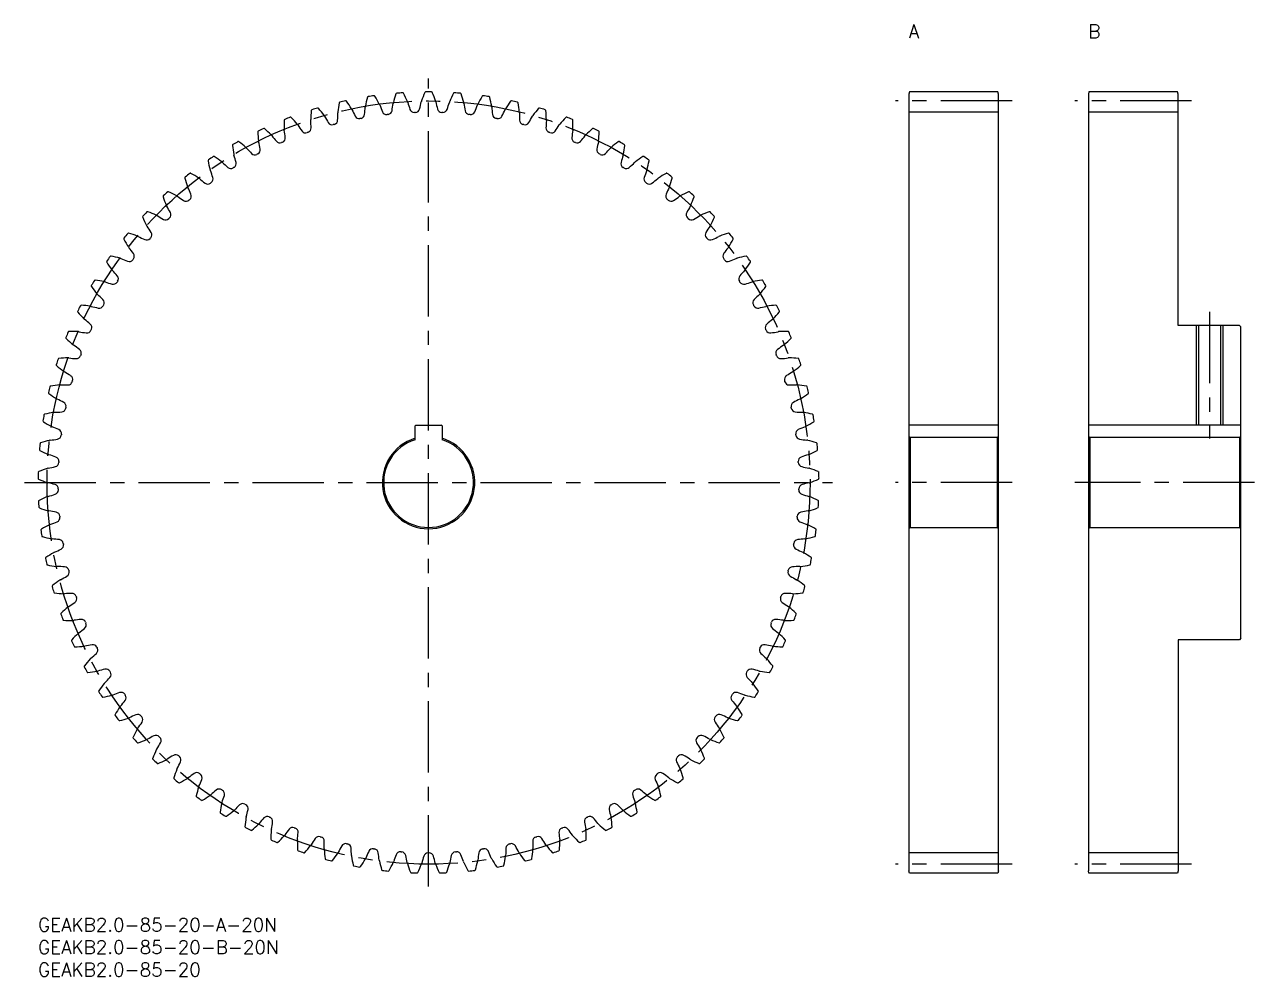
# Model space of a CAD drawing. Extents: x -3 to 271, y -13 to 199.
import ezdxf

# ---------------------------------------------------------------- set-up
doc = ezdxf.new("R2010")
doc.units = 0
doc.header["$LTSCALE"] = 0.5
doc.linetypes.add('CENTER', pattern=[50.8, 31.75, -6.35, 6.35, -6.35])
for name, color, linetype in [('MSM_CENTER', 1, 'CENTER'), ('MSM_CONTINUOUS', 7, 'CONTINUOUS'), ('MSM_NARROW', 5, 'CONTINUOUS'), ('MSM_PART_NUMBER', 7, 'CONTINUOUS')]:
    doc.layers.add(name, color=color, linetype=linetype)
doc.styles.get("Standard").update_dxf_attribs({"font": 'txt.shx', "height": 1, "bigfont": 'bigfont.shx'})

# ---------------------------------------------------------------- blocks, each defined once
blk = doc.blocks.new('*U3')
at = {"layer": 'MSM_PART_NUMBER'}
blk.add_text('GEAKB2.0-85-20-B-20N', height=3, dxfattribs=at).set_placement((0, -8))
blk = doc.blocks.new('*U4')
at = {"layer": 'MSM_PART_NUMBER'}
blk.add_text('GEAKB2.0-85-20-A-20N', height=3, dxfattribs=at).set_placement((0, -3))
blk = doc.blocks.new('*U5')
at = {"layer": 'MSM_PART_NUMBER'}
blk.add_text('GEAKB2.0-85-20', height=3, dxfattribs=at).set_placement((0, -13))
blk = doc.blocks.new('*U6')
at = {"layer": 'MSM_PART_NUMBER'}
blk.add_text('A', height=3, dxfattribs=at).set_placement((194, 196))
blk = doc.blocks.new('*U7')
at = {"layer": 'MSM_PART_NUMBER'}
blk.add_text('B', height=3, dxfattribs=at).set_placement((234, 196))

msp = doc.modelspace()

# ---------------------------------------------------------------- linework, layer by layer
at = {"layer": 'MSM_CENTER'}
for p, q in [((87, 7), (87, 187)), ((217, 182), (191, 182)), ((257, 182), (231, 182)), ((261, 135), (261, 106.8)), ((-3, 97), (177, 97)), ((217, 97), (191, 97)), ((271, 97), (231, 97)), ((217, 12), (191, 12)), ((257, 12), (231, 12))]:
    msp.add_line(p, q, dxfattribs=at)
msp.add_circle((87, 97), 85, dxfattribs=at)
at = {"layer": 'MSM_CONTINUOUS'}
for p, q in [((194.13, 184), (194, 183.5)), ((213.87, 184), (194.13, 184)), ((214, 183.5), (213.87, 184)), ((234.13, 184), (234, 183.5)), ((253.87, 184), (234.13, 184)), ((254, 183.5), (253.87, 184)), ((194, 183.5), (194, 10.5)), ((214, 10.5), (214, 183.5)), ((234, 183.5), (234, 10.5)), ((254, 132), (254, 183.5)), ((214, 179.5), (194, 179.5)), ((254, 179.5), (234, 179.5)), ((267.7, 132), (254, 132)), ((258.54, 132), (258.54, 109.8)), ((263.46, 132), (263.46, 109.8)), ((268, 131.7), (267.7, 132)), ((268, 62.3), (268, 131.7)), ((84.2, 109.8), (89.8, 109.8)), ((214, 109.8), (194, 109.8)), ((268, 109.8), (234, 109.8)), ((84, 106.54), (84, 109.6)), ((90, 109.6), (90, 106.54)), ((194, 107.3), (194.3, 107)), ((194.3, 107), (194.3, 87)), ((213.7, 107), (194.3, 107)), ((213.7, 107), (214, 107.3)), ((213.7, 107), (213.7, 87)), ((234, 107.3), (234.3, 107)), ((234.3, 107), (234.3, 87)), ((267.7, 107), (234.3, 107)), ((267.7, 107), (268, 107.3)), ((267.7, 107), (267.7, 87)), ((194.3, 87), (194, 86.7)), ((194.3, 87), (213.7, 87)), ((214, 86.7), (213.7, 87)), ((234.3, 87), (234, 86.7)), ((234.3, 87), (267.7, 87)), ((268, 86.7), (267.7, 87)), ((267.7, 62), (254, 62)), ((254, 62), (254, 10.5)), ((268, 62.3), (267.7, 62)), ((214, 14.5), (194, 14.5)), ((254, 14.5), (234, 14.5)), ((194.13, 10), (194, 10.5)), ((213.87, 10), (194.13, 10)), ((214, 10.5), (213.87, 10)), ((234.13, 10), (234, 10.5)), ((253.87, 10), (234.13, 10)), ((254, 10.5), (253.87, 10))]:
    msp.add_line(p, q, dxfattribs=at)
for centre, radius, start, end in [((79.93, 183.51), 0.2, 94.6719, 161.1991), ((87, 97), 87, 93.7987, 94.6719), ((81.25, 183.61), 0.2, 27.2715, 93.7987), ((56.24, 170.72), 28.33, 23.1765, 27.2715), ((112.23, 172.79), 28.33, 156.9638, 161.0588), ((86.34, 183.8), 0.2, 90.4366, 156.9638), ((87, 97), 87, 89.5634, 90.4366), ((87.66, 183.8), 0.2, 23.0362, 89.5634), ((61.77, 172.79), 28.33, 18.9412, 23.0362), ((117.76, 170.72), 28.33, 152.7285, 156.8235), ((92.75, 183.61), 0.2, 86.2013, 152.7285), ((87, 97), 87, 85.3281, 86.2013), ((94.07, 183.51), 0.2, 18.8009, 85.3281), ((94.94, 176.48), 28.33, 169.6697, 173.7647), ((67.26, 181.53), 0.2, 103.1425, 169.6697), ((87, 97), 87, 102.2692, 103.1425), ((68.55, 181.82), 0.2, 35.7421, 102.2692), ((45.72, 165.38), 28.33, 31.6471, 35.7421), ((100.79, 175.68), 28.33, 165.4344, 169.5294), ((73.56, 182.75), 0.2, 98.9072, 165.4344), ((87, 97), 87, 98.0339, 98.9072), ((74.87, 182.95), 0.2, 31.5068, 98.0339), ((50.88, 168.25), 28.33, 27.4118, 31.5068), ((74.56, 180.53), 1.66, 20.314, 27.4118), ((107.99, 192.94), 34, 200.3673, 203.1259), ((45.42, 185.97), 34, 349.58, 352.3385), ((80.76, 181.22), 1.66, 165.2941, 172.3919), ((106.56, 174.44), 28.33, 161.1991, 165.2941), ((80.76, 181.22), 1.66, 16.0787, 23.1765), ((115.02, 191.12), 34, 196.1321, 198.8906), ((52.11, 188.8), 34, 345.3447, 348.1032), ((87, 181.45), 1.66, 161.0588, 168.1566), ((87, 181.45), 1.66, 11.8434, 18.9412), ((121.89, 188.8), 34, 191.8968, 194.6553), ((58.98, 191.12), 34, 341.1094, 343.8679), ((93.24, 181.22), 1.66, 156.8235, 163.9213), ((67.44, 174.44), 28.33, 14.7059, 18.8009), ((93.24, 181.22), 1.66, 7.6081, 14.7059), ((128.58, 185.97), 34, 187.6615, 190.42), ((66.01, 192.94), 34, 336.8741, 339.6327), ((99.44, 180.53), 1.66, 152.5882, 159.686), ((123.12, 168.25), 28.33, 148.4932, 152.5882), ((99.13, 182.95), 0.2, 81.9656, 148.4932), ((87, 97), 87, 81.0928, 81.9661), ((100.44, 182.75), 0.2, 14.5656, 81.0928), ((73.21, 175.68), 28.33, 10.4706, 14.5656), ((128.28, 165.38), 28.33, 144.2579, 148.3529), ((105.45, 181.82), 0.2, 77.7303, 144.2579), ((87, 97), 87, 76.8575, 77.7308), ((106.74, 181.53), 0.2, 10.3303, 76.8575), ((79.06, 176.48), 28.33, 6.2353, 10.3303), ((87, 97), 87, 110.7398, 111.6131), ((56.26, 178.18), 0.2, 44.2126, 110.7398), ((36.1, 158.56), 28.33, 40.1176, 44.2126), ((89.05, 176.85), 28.33, 173.905, 178), ((61.08, 179.84), 0.2, 107.3778, 173.905), ((87, 97), 87, 106.5045, 107.3778), ((62.34, 180.22), 0.2, 39.9773, 106.5045), ((40.78, 162.15), 28.33, 35.8824, 39.9773), ((62.39, 177.78), 1.66, 28.7846, 35.8824), ((93.63, 194.98), 34, 208.8379, 211.5965), ((32.77, 178.87), 34, 358.0506, 0.8091), ((68.43, 179.38), 1.66, 173.7647, 180.8625), ((68.43, 179.38), 1.66, 24.5493, 31.6471), ((100.85, 194.22), 34, 204.6026, 207.3612), ((71.54, 179.06), 1, 207.3612, 280.6685), ((87, 97), 82.5, 100.508, 100.6685), ((71.77, 179.1), 1, 280.508, 353.8153), ((38.96, 182.65), 34, 353.8153, 356.5738), ((74.56, 180.53), 1.66, 169.5294, 176.6272), ((77.64, 179.97), 1, 203.1259, 276.4332), ((87, 97), 82.5, 96.2727, 96.4332), ((77.88, 180), 1, 276.2727, 349.58), ((83.8, 180.44), 1, 198.8906, 272.1979), ((87, 97), 82.5, 92.0374, 92.1979), ((84.03, 180.45), 1, 272.0374, 345.3447), ((89.97, 180.45), 1, 194.6553, 267.9626), ((87, 97), 82.5, 87.8021, 87.9626), ((90.2, 180.44), 1, 267.8022, 341.1094), ((96.12, 180), 1, 190.42, 263.7272), ((87, 97), 82.5, 83.5668, 83.7273), ((96.36, 179.97), 1, 263.5669, 336.8741), ((99.44, 180.53), 1.66, 3.3728, 10.4706), ((135.04, 182.65), 34, 183.4262, 186.1847), ((102.23, 179.1), 1, 186.1847, 259.4919), ((87, 97), 82.5, 79.3315, 79.492), ((102.46, 179.06), 1, 259.3316, 332.6388), ((73.15, 194.22), 34, 332.6388, 335.3974), ((105.57, 179.38), 1.66, 148.3529, 155.4507), ((105.57, 179.38), 1.66, 359.1375, 6.2353), ((141.23, 178.87), 34, 179.1909, 181.9494), ((80.37, 194.98), 34, 328.4035, 331.1621), ((111.61, 177.78), 1.66, 144.1176, 151.2154), ((133.22, 162.15), 28.33, 140.0227, 144.1176), ((111.66, 180.22), 0.2, 73.495, 140.0227), ((87, 97), 87, 72.6222, 73.4955), ((112.92, 179.84), 0.2, 6.095, 72.6222), ((84.95, 176.85), 28.33, 2, 6.095), ((137.9, 158.56), 28.33, 135.7874, 139.8824), ((117.74, 178.18), 0.2, 69.2597, 135.7874), ((87, 97), 87, 68.3869, 69.2602), ((87, 97), 87, 114.9751, 115.8484), ((50.35, 175.68), 0.2, 48.4479, 114.9751), ((31.69, 154.63), 28.33, 44.3529, 48.4479), ((83.15, 176.78), 28.33, 178.1403, 182.2353), ((55.03, 177.7), 0.2, 111.6131, 178.1403), ((56.49, 175.74), 1.66, 182.2353, 189.3331), ((21.3, 169.99), 34, 6.5211, 9.2797), ((56.49, 175.74), 1.66, 33.0199, 40.1176), ((86.38, 195.2), 34, 213.0732, 215.8318), ((59.84, 175.96), 1, 288.9786, 2.2859), ((62.39, 177.78), 1.66, 178, 185.0978), ((26.87, 174.64), 34, 2.2859, 5.0444), ((65.52, 177.69), 1, 211.5965, 284.9037), ((87, 97), 82.5, 104.7433, 104.9037), ((65.75, 177.75), 1, 284.7433, 358.0506), ((108.25, 177.75), 1, 181.9494, 255.2567), ((87, 97), 82.5, 75.0963, 75.2567), ((108.48, 177.69), 1, 255.0963, 328.4035), ((147.13, 174.64), 34, 174.9556, 177.7141), ((114.16, 175.96), 1, 177.7141, 251.0214), ((111.61, 177.78), 1.66, 354.9022, 2), ((87.62, 195.2), 34, 324.1682, 326.9268), ((117.51, 175.74), 1.66, 139.8824, 146.9801), ((152.7, 169.99), 34, 170.7203, 173.4789), ((118.97, 177.7), 0.2, 1.8597, 68.3869), ((117.51, 175.74), 1.66, 350.6669, 357.7647), ((90.85, 176.78), 28.33, 357.7647, 1.8597), ((142.31, 154.63), 28.33, 131.5521, 135.6471), ((123.65, 175.68), 0.2, 65.0249, 131.5521), ((87, 97), 87, 64.1516, 65.0249), ((87, 97), 87, 119.2104, 120.0837), ((44.64, 172.76), 0.2, 52.6832, 119.2104), ((27.58, 150.39), 28.33, 48.5882, 52.6832), ((49.16, 175.12), 0.2, 115.8484, 182.3756), ((77.27, 176.28), 28.33, 182.3756, 186.4706), ((50.76, 173.28), 1.66, 186.4706, 193.5684), ((16.09, 164.94), 34, 10.7564, 13.515), ((50.76, 173.28), 1.66, 37.2552, 44.3529), ((79.13, 194.89), 34, 217.3085, 220.0671), ((53.87, 173.65), 1, 220.0671, 293.3744), ((87, 97), 82.5, 113.2139, 113.3743), ((54.09, 173.74), 1, 293.2139, 6.5211), ((59.62, 175.88), 1, 215.8318, 289.1389), ((87, 97), 82.5, 108.9786, 109.139), ((87, 97), 82.5, 70.861, 71.0214), ((114.38, 175.88), 1, 250.861, 324.1682), ((119.91, 173.74), 1, 173.4789, 246.7861), ((87, 97), 82.5, 66.6257, 66.7861), ((120.13, 173.65), 1, 246.6257, 319.9329), ((94.87, 194.89), 34, 319.9329, 322.6915), ((123.24, 173.28), 1.66, 135.6471, 142.7448), ((157.91, 164.94), 34, 166.485, 169.2436), ((123.24, 173.28), 1.66, 346.4316, 353.5294), ((96.73, 176.28), 28.33, 353.5294, 357.6244), ((124.84, 175.12), 0.2, 357.6244, 64.1516), ((146.42, 150.39), 28.33, 127.3168, 131.4118), ((129.36, 172.76), 0.2, 60.7896, 127.3168), ((87, 97), 87, 59.9163, 60.7896), ((43.49, 172.11), 0.2, 120.0837, 186.6109), ((71.44, 175.35), 28.33, 186.6109, 190.7059), ((45.23, 170.39), 1.66, 190.7059, 197.8037), ((11.27, 159.52), 34, 14.9917, 17.7503), ((45.23, 170.39), 1.66, 41.4904, 48.5882), ((71.92, 194.04), 34, 221.5438, 224.3024), ((48.3, 170.99), 1, 224.3024, 297.6097), ((87, 97), 82.5, 117.4492, 117.6096), ((48.51, 171.1), 1, 297.4492, 10.7564), ((125.49, 171.1), 1, 169.2436, 242.5508), ((87, 97), 82.5, 62.3904, 62.5508), ((125.7, 170.99), 1, 242.3904, 315.6976), ((102.08, 194.04), 34, 315.6976, 318.4562), ((128.77, 170.39), 1.66, 131.4118, 138.5096), ((162.73, 159.52), 34, 162.2497, 165.0083), ((128.77, 170.39), 1.66, 342.1963, 349.2941), ((102.56, 175.35), 28.33, 349.2941, 353.3891), ((130.51, 172.11), 0.2, 353.3891, 59.9163), ((38.06, 168.69), 0.2, 124.319, 190.8462), ((65.69, 173.98), 28.33, 190.8462, 194.9412), ((87, 97), 87, 123.4457, 124.319), ((39.16, 169.43), 0.2, 56.9185, 123.4457), ((23.8, 145.85), 28.33, 52.8235, 56.9185), ((39.92, 167.11), 1.66, 45.7257, 52.8235), ((64.79, 192.66), 34, 225.7791, 228.5377), ((42.94, 167.93), 1, 228.5377, 301.8449), ((87, 97), 82.5, 121.6845, 121.8449), ((43.14, 168.05), 1, 301.6845, 14.9917), ((130.86, 168.05), 1, 165.0083, 238.3155), ((87, 97), 82.5, 58.1551, 58.3155), ((131.06, 167.93), 1, 238.1551, 311.4623), ((109.21, 192.66), 34, 311.4623, 314.2209), ((134.08, 167.11), 1.66, 127.1765, 134.2743), ((150.2, 145.85), 28.33, 123.0815, 127.1765), ((134.84, 169.43), 0.2, 56.5538, 123.0815), ((87, 97), 87, 55.681, 56.5543), ((108.31, 173.98), 28.33, 345.0588, 349.1538), ((135.94, 168.69), 0.2, 349.1538, 55.681), ((32.9, 164.88), 0.2, 128.5543, 195.0815), ((60.07, 172.2), 28.33, 195.0815, 199.1765), ((87, 97), 87, 127.681, 128.5543), ((33.94, 165.7), 0.2, 61.1538, 127.681), ((20.37, 141.05), 28.33, 57.0588, 61.1538), ((34.87, 163.44), 1.66, 49.961, 57.0588), ((57.79, 190.76), 34, 230.0144, 232.773), ((39.92, 167.11), 1.66, 194.9412, 202.039), ((6.86, 153.75), 34, 19.227, 21.9856), ((38.01, 164.62), 1, 305.9198, 19.227), ((135.99, 164.62), 1, 160.773, 234.0802), ((167.14, 153.75), 34, 158.0144, 160.773), ((134.08, 167.11), 1.66, 337.961, 345.0588), ((116.21, 190.76), 34, 307.227, 309.9856), ((139.13, 163.44), 1.66, 122.9412, 130.039), ((153.63, 141.05), 28.33, 118.8462, 122.9412), ((140.06, 165.7), 0.2, 52.3185, 118.8462), ((87, 97), 87, 51.4457, 52.319), ((113.93, 172.2), 28.33, 340.8235, 344.9185), ((141.1, 164.88), 0.2, 344.9185, 51.4457), ((87, 97), 87, 131.9163, 132.7896), ((29.01, 161.59), 0.2, 65.3891, 131.9163), ((17.3, 136.01), 28.33, 61.2941, 65.3891), ((34.87, 163.44), 1.66, 199.1765, 206.2743), ((2.88, 147.68), 34, 23.4623, 26.2209), ((37.83, 164.48), 1, 232.773, 306.0802), ((87, 97), 82.5, 125.9198, 126.0802), ((87, 97), 82.5, 53.9198, 54.0802), ((136.17, 164.48), 1, 233.9198, 307.227), ((171.12, 147.68), 34, 153.7791, 156.5377), ((139.13, 163.44), 1.66, 333.7257, 340.8235), ((156.7, 136.01), 28.33, 114.6109, 118.7059), ((144.99, 161.59), 0.2, 48.0837, 114.6109), ((87, 97), 87, 47.2104, 48.0837), ((28.04, 160.7), 0.2, 132.7896, 199.3168), ((54.59, 170), 28.33, 199.3168, 203.4118), ((30.11, 159.41), 1.66, 54.1963, 61.2941), ((50.94, 188.35), 34, 234.2497, 237.0083), ((32.98, 160.67), 1, 237.0083, 310.3155), ((87, 97), 82.5, 130.1551, 130.3155), ((33.15, 160.82), 1, 310.1551, 23.4623), ((140.85, 160.82), 1, 156.5377, 229.8449), ((87, 97), 82.5, 49.6845, 49.8449), ((141.02, 160.67), 1, 229.6845, 302.9917), ((123.06, 188.35), 34, 302.9917, 305.7503), ((143.89, 159.41), 1.66, 118.7059, 125.8037), ((119.41, 170), 28.33, 336.5882, 340.6832), ((145.96, 160.7), 0.2, 340.6832, 47.2104), ((23.49, 156.17), 0.2, 137.0249, 203.5521), ((87, 97), 87, 136.1516, 137.0249), ((24.4, 157.13), 0.2, 69.6244, 136.1516), ((14.61, 130.76), 28.33, 65.5294, 69.6244), ((25.66, 155.03), 1.66, 58.4316, 65.5294), ((44.3, 185.43), 34, 238.485, 241.2436), ((30.11, 159.41), 1.66, 203.4118, 210.5096), ((-0.63, 141.33), 34, 27.6976, 30.4562), ((28.59, 156.67), 1, 314.3904, 27.6976), ((145.41, 156.67), 1, 152.3024, 225.6096), ((174.63, 141.33), 34, 149.5438, 152.3024), ((143.89, 159.41), 1.66, 329.4904, 336.5882), ((129.7, 185.43), 34, 298.7564, 301.515), ((148.34, 155.03), 1.66, 114.4706, 121.5684), ((159.39, 130.76), 28.33, 110.3756, 114.4706), ((149.6, 157.13), 0.2, 43.8484, 110.3756), ((87, 97), 87, 42.9751, 43.8484), ((150.51, 156.17), 0.2, 336.4479, 42.9751), ((49.28, 167.41), 28.33, 203.5521, 207.6471), ((25.66, 155.03), 1.66, 207.6471, 214.7448), ((-3.67, 134.74), 34, 31.9329, 34.6915), ((28.42, 156.5), 1, 241.2436, 314.5508), ((87, 97), 82.5, 134.3904, 134.5508), ((87, 97), 82.5, 45.4492, 45.6096), ((145.58, 156.5), 1, 225.4492, 298.7564), ((177.67, 134.74), 34, 145.3085, 148.0671), ((148.34, 155.03), 1.66, 325.2552, 332.3529), ((124.72, 167.41), 28.33, 332.3529, 336.4479), ((19.3, 151.32), 0.2, 141.2602, 207.7874), ((44.19, 164.43), 28.33, 207.7874, 211.8824), ((87, 97), 87, 140.3869, 141.2602), ((20.13, 152.34), 0.2, 73.8597, 140.3869), ((12.31, 125.32), 28.33, 69.7647, 73.8597), ((21.54, 150.35), 1.66, 62.6669, 69.7647), ((37.88, 182.04), 34, 242.7203, 245.4789), ((24.19, 152.02), 1, 245.4789, 318.7861), ((87, 97), 82.5, 138.6257, 138.7861), ((24.34, 152.19), 1, 318.6257, 31.9329), ((149.66, 152.19), 1, 148.0671, 221.3743), ((87, 97), 82.5, 41.2139, 41.3743), ((149.81, 152.02), 1, 221.2139, 294.5211), ((136.12, 182.04), 34, 294.5211, 297.2797), ((152.46, 150.35), 1.66, 110.2353, 117.3331), ((161.69, 125.32), 28.33, 106.1403, 110.2353), ((153.87, 152.34), 0.2, 39.6131, 106.1403), ((129.81, 164.43), 28.33, 328.1176, 332.2126), ((87, 97), 87, 38.7398, 39.6131), ((154.7, 151.32), 0.2, 332.2126, 38.7398), ((21.54, 150.35), 1.66, 211.8824, 218.9801), ((-6.2, 127.94), 34, 36.1682, 38.9268), ((20.44, 147.41), 1, 322.861, 36.1682), ((153.56, 147.41), 1, 143.8318, 217.139), ((180.2, 127.94), 34, 141.0732, 143.8318), ((152.46, 150.35), 1.66, 321.0199, 328.1176), ((15.47, 146.17), 0.2, 145.4955, 212.0227), ((87, 97), 87, 144.6222, 145.4955), ((39.32, 161.09), 28.33, 212.0227, 216.1176), ((16.23, 147.25), 0.2, 78.095, 144.6222), ((10.42, 119.73), 28.33, 74, 78.095), ((17.78, 145.37), 1.66, 66.9022, 74), ((31.74, 178.18), 34, 246.9556, 249.7141), ((20.3, 147.23), 1, 249.7141, 323.0214), ((87, 97), 82.5, 142.861, 143.0214), ((87, 97), 82.5, 36.9786, 37.139), ((153.7, 147.23), 1, 216.9786, 290.2859), ((142.26, 178.18), 34, 290.2859, 293.0444), ((156.22, 145.37), 1.66, 106, 113.0978), ((163.58, 119.73), 28.33, 101.905, 106), ((134.68, 161.09), 28.33, 323.8824, 327.9773), ((157.77, 147.25), 0.2, 35.3778, 101.905), ((87, 97), 87, 34.5045, 35.3778), ((158.53, 146.17), 0.2, 327.9773, 34.5045), ((17.78, 145.37), 1.66, 216.1176, 223.2154), ((-8.23, 120.97), 34, 40.4035, 43.1621), ((16.89, 142.36), 1, 327.0963, 40.4035), ((157.11, 142.36), 1, 139.5965, 212.9037), ((182.23, 120.97), 34, 136.8379, 139.5965), ((156.22, 145.37), 1.66, 316.7846, 323.8824), ((12.03, 140.75), 0.2, 149.7308, 216.2579), ((87, 97), 87, 148.8575, 149.7308), ((34.72, 157.39), 28.33, 216.2579, 220.3529), ((12.71, 141.89), 0.2, 82.3303, 148.8575), ((8.95, 114.01), 28.33, 78.2353, 82.3303), ((14.39, 140.12), 1.66, 71.1375, 78.2353), ((25.89, 173.88), 34, 251.1909, 253.9494), ((16.77, 142.16), 1, 253.9494, 327.2567), ((87, 97), 82.5, 147.0963, 147.2567), ((87, 97), 82.5, 32.7433, 32.9037), ((157.23, 142.16), 1, 212.7433, 286.0506), ((148.11, 173.88), 34, 286.0506, 288.8091), ((159.61, 140.12), 1.66, 101.7647, 108.8625), ((165.05, 114.01), 28.33, 97.6697, 101.7647), ((139.28, 157.39), 28.33, 319.6471, 323.7421), ((161.29, 141.89), 0.2, 31.1425, 97.6697), ((87, 97), 87, 30.2692, 31.1425), ((161.97, 140.75), 0.2, 323.7421, 30.2692), ((14.39, 140.12), 1.66, 220.3529, 227.4507), ((-9.74, 113.87), 34, 44.6388, 47.3974), ((13.74, 137.06), 1, 331.3315, 44.6388), ((160.26, 137.06), 1, 135.3612, 208.6685), ((183.74, 113.87), 34, 132.6026, 135.3612), ((159.61, 140.12), 1.66, 312.5493, 319.6471), ((9.01, 135.1), 0.2, 153.9661, 220.4932), ((87, 97), 87, 153.0928, 153.9661), ((30.4, 153.37), 28.33, 220.4932, 224.5882), ((9.6, 136.28), 0.2, 86.5656, 153.0928), ((7.91, 108.2), 28.33, 82.4706, 86.5656), ((11.41, 134.64), 1.66, 75.3728, 82.4706), ((20.38, 169.15), 34, 255.4262, 258.1847), ((13.62, 136.85), 1, 258.1847, 331.492), ((87, 97), 82.5, 151.3315, 151.492), ((87, 97), 82.5, 28.508, 28.6685), ((160.38, 136.85), 1, 208.508, 281.8153), ((153.62, 169.15), 34, 281.8153, 284.5738), ((162.59, 134.64), 1.66, 97.5294, 104.6272), ((166.09, 108.2), 28.33, 93.4344, 97.5294), ((143.6, 153.37), 28.33, 315.4118, 319.5068), ((164.4, 136.28), 0.2, 26.9072, 93.4344), ((87, 97), 87, 26.0339, 26.9072), ((164.99, 135.1), 0.2, 319.5068, 26.0339), ((11.41, 134.64), 1.66, 224.5882, 231.686), ((-10.73, 106.68), 34, 48.8741, 51.6327), ((10.98, 131.54), 1, 335.5668, 48.8741), ((163.02, 131.54), 1, 131.1259, 204.4332), ((184.73, 106.68), 34, 128.3673, 131.1259), ((162.59, 134.64), 1.66, 308.314, 315.4118), ((6.41, 129.23), 0.2, 158.2013, 224.7285), ((87, 97), 87, 157.3281, 158.2013), ((26.39, 149.03), 28.33, 224.7285, 228.8235), ((6.91, 130.46), 0.2, 90.8009, 157.3281), ((7.3, 102.33), 28.33, 86.7059, 90.8009), ((8.83, 128.96), 1.66, 79.6081, 86.7059), ((15.23, 164.04), 34, 259.6615, 262.42), ((10.88, 131.33), 1, 262.42, 335.7273), ((87, 97), 82.5, 155.5668, 155.7273), ((87, 97), 82.5, 24.2727, 24.4332), ((163.12, 131.33), 1, 204.2728, 277.58), ((158.77, 164.04), 34, 277.58, 280.3385), ((165.17, 128.96), 1.66, 93.2941, 100.3919), ((166.7, 102.33), 28.33, 89.1991, 93.2941), ((147.61, 149.03), 28.33, 311.1765, 315.2715), ((167.09, 130.46), 0.2, 22.6719, 89.1991), ((87, 97), 87, 21.7987, 22.6719), ((167.59, 129.23), 0.2, 315.2715, 21.7987), ((8.83, 128.96), 1.66, 228.8235, 235.9213), ((-11.17, 99.44), 34, 53.1094, 55.8679), ((8.63, 125.83), 1, 339.8021, 53.1094), ((165.37, 125.83), 1, 126.8906, 200.1979), ((185.17, 99.44), 34, 124.1321, 126.8906), ((165.17, 128.96), 1.66, 304.0787, 311.1765), ((87, 97), 87, 161.5634, 162.4366), ((4.66, 124.45), 0.2, 95.0362, 161.5634), ((7.12, 96.43), 28.33, 90.9412, 95.0362), ((6.69, 123.1), 1.66, 83.8434, 90.9412), ((10.48, 158.55), 34, 263.8968, 266.6553), ((8.55, 125.61), 1, 266.6553, 339.9626), ((87, 97), 82.5, 159.8021, 159.9626), ((87, 97), 82.5, 20.0374, 20.1979), ((165.45, 125.61), 1, 200.0375, 273.3447), ((163.52, 158.55), 34, 273.3447, 276.1032), ((167.31, 123.1), 1.66, 89.0588, 96.1566), ((166.88, 96.43), 28.33, 84.9638, 89.0588), ((169.34, 124.45), 0.2, 18.4366, 84.9638), ((87, 97), 87, 17.5634, 18.4366), ((4.25, 123.19), 0.2, 162.4366, 228.9638), ((22.72, 144.41), 28.33, 228.9638, 233.0588), ((6.69, 123.1), 1.66, 233.0588, 240.1566), ((-11.09, 92.18), 34, 57.3447, 60.1032), ((6.72, 119.96), 1, 344.0374, 57.3447), ((167.28, 119.96), 1, 122.6553, 195.9626), ((185.09, 92.18), 34, 119.8968, 122.6553), ((167.31, 123.1), 1.66, 299.8434, 306.9412), ((151.28, 144.41), 28.33, 306.9412, 311.0362), ((169.75, 123.19), 0.2, 311.0362, 17.5634), ((87, 97), 87, 165.7987, 166.6719), ((2.85, 118.29), 0.2, 99.2715, 165.7987), ((7.39, 90.53), 28.33, 95.1765, 99.2715), ((4.98, 117.09), 1.66, 88.0787, 95.1765), ((6.14, 152.73), 34, 268.1321, 270.8906), ((6.66, 119.74), 1, 270.8906, 344.1979), ((87, 97), 82.5, 164.0374, 164.1979), ((87, 97), 82.5, 15.8021, 15.9626), ((167.34, 119.74), 1, 195.8022, 269.1094), ((167.86, 152.73), 34, 269.1094, 271.8679), ((169.02, 117.09), 1.66, 84.8235, 91.9213), ((166.61, 90.53), 28.33, 80.7285, 84.8235), ((171.15, 118.29), 0.2, 14.2013, 80.7285), ((87, 97), 87, 13.3281, 14.2013), ((2.54, 117.01), 0.2, 166.6719, 233.1991), ((19.39, 139.54), 28.33, 233.1991, 237.2941), ((4.98, 117.09), 1.66, 237.2941, 244.3919), ((-10.46, 84.95), 34, 61.58, 64.3385), ((184.46, 84.95), 34, 115.6615, 118.42), ((169.02, 117.09), 1.66, 295.6081, 302.7059), ((154.61, 139.54), 28.33, 302.7059, 306.8009), ((171.46, 117.01), 0.2, 306.8009, 13.3281), ((8.08, 84.67), 28.33, 99.4118, 103.5068), ((3.72, 110.98), 1.66, 92.314, 99.4118), ((2.25, 146.61), 34, 272.3673, 275.1259), ((5.2, 113.74), 1, 275.1259, 348.4332), ((5.24, 113.97), 1, 348.2727, 61.58), ((87, 97), 82.5, 168.2727, 168.4332), ((168.76, 113.97), 1, 118.42, 191.7273), ((87, 97), 82.5, 11.5668, 11.7273), ((168.8, 113.74), 1, 191.5669, 264.8741), ((171.75, 146.61), 34, 264.8741, 267.6327), ((170.28, 110.98), 1.66, 80.5882, 87.686), ((165.92, 84.67), 28.33, 76.4932, 80.5882), ((87, 97), 87, 170.0339, 170.9072), ((1.29, 110.72), 0.2, 170.9072, 237.4344), ((16.43, 134.43), 28.33, 237.4344, 241.5294), ((1.51, 112.02), 0.2, 103.5068, 170.0339), ((84.2, 109.6), 0.2, 90, 180), ((89.8, 109.6), 0.2, 0, 90), ((157.57, 134.43), 28.33, 298.4706, 302.5656), ((172.49, 112.02), 0.2, 9.9661, 76.4932), ((87, 97), 87, 9.0928, 9.9661), ((172.71, 110.72), 0.2, 302.5656, 9.0928), ((3.72, 110.98), 1.66, 241.5294, 248.6272), ((-9.31, 77.78), 34, 65.8153, 68.5738), ((4.18, 107.66), 1, 279.3612, 352.6685), ((4.21, 107.89), 1, 352.508, 65.8153), ((87, 97), 82.5, 172.508, 172.6685), ((169.79, 107.89), 1, 114.1847, 187.492), ((87, 97), 82.5, 7.3315, 7.492), ((169.82, 107.66), 1, 187.3316, 260.6388), ((183.31, 77.78), 34, 111.4262, 114.1847), ((170.28, 110.98), 1.66, 291.3728, 298.4706), ((87, 97), 87, 174.2692, 175.1425), ((0.51, 104.35), 0.2, 175.1425, 241.6697), ((13.86, 129.11), 28.33, 241.6697, 245.7647), ((0.63, 105.67), 0.2, 107.7421, 174.2692), ((9.21, 78.87), 28.33, 103.6471, 107.7421), ((2.91, 104.79), 1.66, 96.5493, 103.6471), ((-1.19, 140.22), 34, 276.6026, 279.3612), ((87, 97), 10.3, 106.9335, 73.0665), ((87, 97), 10, 107.4576, 72.5424), ((175.19, 140.22), 34, 260.6388, 263.3974), ((171.09, 104.79), 1.66, 76.3529, 83.4507), ((164.79, 78.87), 28.33, 72.2579, 76.3529), ((160.14, 129.11), 28.33, 294.2353, 298.3303), ((173.37, 105.67), 0.2, 5.7308, 72.2579), ((87, 97), 87, 4.8575, 5.7308), ((173.49, 104.35), 0.2, 298.3303, 4.8575), ((2.91, 104.79), 1.66, 245.7647, 252.8625), ((-7.62, 70.72), 34, 70.0506, 72.8091), ((3.62, 101.51), 1, 283.5965, 356.9037), ((3.63, 101.74), 1, 356.7433, 70.0506), ((87, 97), 82.5, 176.7433, 176.9037), ((170.37, 101.74), 1, 109.9494, 183.2567), ((87, 97), 82.5, 3.0963, 3.2567), ((170.38, 101.51), 1, 183.0963, 256.4035), ((181.62, 70.72), 34, 107.1909, 109.9494), ((171.09, 104.79), 1.66, 287.1375, 294.2353), ((87, 97), 87, 178.5045, 179.3778), ((0.23, 99.27), 0.2, 111.9773, 178.5045), ((10.76, 73.18), 28.33, 107.8824, 111.9773), ((2.57, 98.56), 1.66, 100.7846, 107.8824), ((-4.14, 133.59), 34, 280.8379, 283.5965), ((178.14, 133.59), 34, 256.4035, 259.1621), ((171.43, 98.56), 1.66, 72.1176, 79.2154), ((163.24, 73.18), 28.33, 68.0227, 72.1176), ((173.77, 99.27), 0.2, 1.4955, 68.0227), ((87, 97), 87, 0.6222, 1.4955), ((0.21, 97.94), 0.2, 179.3778, 245.905), ((11.69, 123.62), 28.33, 245.905, 250), ((2.57, 98.56), 1.66, 250, 257.0978), ((-5.43, 63.81), 34, 74.2859, 77.0444), ((3.51, 95.57), 1, 0.9786, 74.2859), ((170.49, 95.57), 1, 105.7141, 179.0214), ((179.43, 63.81), 34, 102.9556, 105.7141), ((171.43, 98.56), 1.66, 282.9022, 290), ((162.31, 123.62), 28.33, 290, 294.095), ((173.79, 97.94), 0.2, 294.095, 0.6222), ((12.73, 67.61), 28.33, 112.1176, 116.2126), ((2.68, 92.32), 1.66, 105.0199, 112.1176), ((-6.59, 126.75), 34, 285.0732, 287.8318), ((3.52, 95.34), 1, 287.8318, 1.139), ((87, 97), 82.5, 180.9786, 181.139), ((87, 97), 82.5, 358.861, 359.0214), ((170.48, 95.34), 1, 178.861, 252.1682), ((180.59, 126.75), 34, 252.1682, 254.9268), ((171.32, 92.32), 1.66, 67.8824, 74.9801), ((161.27, 67.61), 28.33, 63.7874, 67.8824), ((0.3, 92.85), 0.2, 116.2126, 182.7398), ((87, 97), 87, 182.7398, 183.6131), ((0.37, 91.53), 0.2, 183.6131, 250.1403), ((9.93, 117.99), 28.33, 250.1403, 254.2353), ((2.68, 92.32), 1.66, 254.2353, 261.3331), ((-2.72, 57.07), 34, 78.5211, 81.2797), ((176.72, 57.07), 34, 98.7203, 101.4789), ((171.32, 92.32), 1.66, 278.6669, 285.7647), ((164.07, 117.99), 28.33, 285.7647, 289.8597), ((173.63, 91.53), 0.2, 289.8597, 356.3869), ((173.7, 92.85), 0.2, 357.2602, 63.7874), ((87, 97), 87, 356.3869, 357.2602), ((-8.53, 119.76), 34, 289.3085, 292.0671), ((3.85, 89.41), 1, 5.2139, 78.5211), ((3.87, 89.18), 1, 292.0671, 5.3743), ((87, 97), 82.5, 185.2139, 185.3743), ((170.13, 89.18), 1, 174.6257, 247.9329), ((87, 97), 82.5, 354.6257, 354.7861), ((170.15, 89.41), 1, 101.4789, 174.786), ((182.53, 119.76), 34, 247.9329, 250.6915), ((0.84, 86.46), 0.2, 120.4479, 186.9751), ((87, 97), 87, 186.9751, 187.8484), ((15.1, 62.21), 28.33, 116.3529, 120.4479), ((1.01, 85.15), 0.2, 187.8484, 254.3756), ((8.59, 112.24), 28.33, 254.3756, 258.4706), ((3.26, 86.11), 1.66, 109.2552, 116.3529), ((165.41, 112.24), 28.33, 281.5294, 285.6244), ((170.74, 86.11), 1.66, 63.6471, 70.7448), ((158.9, 62.21), 28.33, 59.5521, 63.6471), ((172.99, 85.15), 0.2, 285.6244, 352.1516), ((87, 97), 87, 352.1516, 353.0249), ((173.16, 86.46), 0.2, 353.0249, 59.5521), ((3.26, 86.11), 1.66, 258.4706, 265.5684), ((0.47, 50.55), 34, 82.7564, 85.515), ((4.63, 83.29), 1, 9.4492, 82.7564), ((4.67, 83.06), 1, 296.3024, 9.6096), ((87, 97), 82.5, 189.4492, 189.6096), ((169.33, 83.06), 1, 170.3904, 243.6976), ((87, 97), 82.5, 350.3904, 350.5508), ((169.37, 83.29), 1, 97.2436, 170.5508), ((173.53, 50.55), 34, 94.485, 97.2436), ((170.74, 86.11), 1.66, 274.4316, 281.5294), ((1.86, 80.12), 0.2, 124.6832, 191.2104), ((87, 97), 87, 191.2104, 192.0837), ((17.87, 56.99), 28.33, 120.5882, 124.6832), ((4.29, 79.95), 1.66, 113.4904, 120.5882), ((-9.95, 112.64), 34, 293.5438, 296.3024), ((183.95, 112.64), 34, 243.6976, 246.4562), ((169.71, 79.95), 1.66, 59.4118, 66.5096), ((156.13, 56.99), 28.33, 55.3168, 59.4118), ((87, 97), 87, 347.9163, 348.7896), ((172.14, 80.12), 0.2, 348.7891, 55.3168), ((2.12, 78.83), 0.2, 192.0837, 258.6109), ((7.68, 106.41), 28.33, 258.6109, 262.7059), ((4.29, 79.95), 1.66, 262.7059, 269.8037), ((4.14, 44.29), 34, 86.9917, 89.7503), ((5.87, 77.25), 1, 13.6845, 86.9917), ((5.93, 77.02), 1, 300.5377, 13.8449), ((87, 97), 82.5, 193.6845, 193.8449), ((168.07, 77.02), 1, 166.1551, 239.4623), ((87, 97), 82.5, 346.1551, 346.3155), ((168.13, 77.25), 1, 93.0083, 166.3155), ((169.86, 44.29), 34, 90.2497, 93.0083), ((169.71, 79.95), 1.66, 270.1963, 277.2941), ((166.32, 106.41), 28.33, 277.2941, 281.3891), ((171.88, 78.83), 0.2, 281.3891, 347.9163), ((3.33, 73.88), 0.2, 128.9185, 195.4457), ((21.01, 51.99), 28.33, 124.8235, 128.9185), ((5.78, 73.89), 1.66, 117.7257, 124.8235), ((-10.84, 105.44), 34, 297.7791, 300.5377), ((184.84, 105.44), 34, 239.4623, 242.2209), ((168.22, 73.89), 1.66, 55.1765, 62.2743), ((152.99, 51.99), 28.33, 51.0815, 55.1765), ((170.67, 73.88), 0.2, 344.5538, 51.0815), ((87, 97), 87, 195.4457, 196.319), ((3.7, 72.61), 0.2, 196.319, 262.8462), ((7.2, 100.52), 28.33, 262.8462, 266.9412), ((5.78, 73.89), 1.66, 266.9412, 274.039), ((8.26, 38.32), 34, 91.227, 93.9856), ((7.55, 71.31), 1, 17.9198, 91.227), ((7.62, 71.09), 1, 304.773, 18.0802), ((87, 97), 82.5, 197.9198, 198.0802), ((166.38, 71.09), 1, 161.9198, 235.227), ((87, 97), 82.5, 341.9198, 342.0802), ((166.45, 71.31), 1, 88.773, 162.0801), ((165.74, 38.32), 34, 86.0144, 88.773), ((168.22, 73.89), 1.66, 265.961, 273.0588), ((166.8, 100.52), 28.33, 273.0588, 277.1538), ((170.3, 72.61), 0.2, 277.1538, 343.681), ((87, 97), 87, 343.681, 344.5543), ((24.51, 47.24), 28.33, 129.0588, 133.1538), ((7.71, 67.95), 1.66, 121.961, 129.0588), ((-11.2, 98.19), 34, 302.0144, 304.773), ((185.2, 98.19), 34, 235.227, 237.9856), ((166.29, 67.95), 1.66, 50.9412, 58.039), ((149.49, 47.24), 28.33, 46.8462, 50.9412), ((5.27, 67.77), 0.2, 133.1538, 199.681), ((87, 97), 87, 199.681, 200.5543), ((5.73, 66.52), 0.2, 200.5543, 267.0815), ((7.16, 94.62), 28.33, 267.0815, 271.1765), ((7.71, 67.95), 1.66, 271.1765, 278.2743), ((12.81, 32.66), 34, 95.4623, 98.2209), ((9.67, 65.51), 1, 22.1551, 95.4623), ((87, 97), 82.5, 202.1551, 202.3155), ((87, 97), 82.5, 337.6845, 337.8449), ((164.33, 65.51), 1, 84.5377, 157.8448), ((161.19, 32.66), 34, 81.7791, 84.5377), ((166.29, 67.95), 1.66, 261.7257, 268.8235), ((166.84, 94.62), 28.33, 268.8235, 272.9185), ((168.27, 66.52), 0.2, 272.9185, 339.4457), ((87, 97), 87, 339.4457, 340.319), ((168.73, 67.77), 0.2, 340.3185, 46.8462), ((28.36, 42.76), 28.33, 133.2941, 137.3891), ((10.07, 62.18), 1.66, 126.1963, 133.2941), ((-11.02, 90.94), 34, 306.2497, 309.0083), ((9.75, 65.29), 1, 309.0083, 22.3155), ((164.25, 65.29), 1, 157.6845, 230.9917), ((185.02, 90.94), 34, 230.9917, 233.7503), ((163.93, 62.18), 1.66, 46.7059, 53.8037), ((145.64, 42.76), 28.33, 42.6109, 46.7059), ((7.65, 61.81), 0.2, 137.3891, 203.9163), ((87, 97), 87, 203.9163, 204.7896), ((8.2, 60.61), 0.2, 204.7896, 271.3168), ((7.55, 88.73), 28.33, 271.3168, 275.4118), ((10.07, 62.18), 1.66, 275.4118, 282.5096), ((17.76, 27.36), 34, 99.6976, 102.4562), ((12.2, 59.89), 1, 26.3904, 99.6976), ((87, 97), 82.5, 206.3904, 206.5508), ((87, 97), 82.5, 333.4492, 333.6096), ((161.8, 59.89), 1, 80.3024, 153.6096), ((156.24, 27.36), 34, 77.5438, 80.3024), ((163.93, 62.18), 1.66, 257.4904, 264.5882), ((166.45, 88.73), 28.33, 264.5882, 268.6832), ((165.8, 60.61), 0.2, 268.6832, 335.2104), ((87, 97), 87, 335.2104, 336.0837), ((166.35, 61.81), 0.2, 336.0832, 42.6109), ((32.52, 38.58), 28.33, 137.5294, 141.6244), ((12.85, 56.59), 1.66, 130.4316, 137.5294), ((-10.3, 83.72), 34, 310.485, 313.2436), ((12.31, 59.68), 1, 313.2436, 26.5508), ((161.69, 59.68), 1, 153.4492, 226.7564), ((184.3, 83.72), 34, 226.7564, 229.515), ((161.15, 56.59), 1.66, 42.4706, 49.5684), ((141.48, 38.58), 28.33, 38.3756, 42.4706), ((10.47, 56.05), 0.2, 141.6244, 208.1516), ((87, 97), 87, 208.1516, 209.0249), ((8.38, 82.89), 28.33, 275.5521, 279.6471), ((12.85, 56.59), 1.66, 279.6471, 286.7448), ((23.09, 22.43), 34, 103.9329, 106.6915), ((15.15, 54.46), 1, 30.6257, 103.9329), ((87, 97), 82.5, 210.6257, 210.7861), ((87, 97), 82.5, 329.2139, 329.3743), ((158.85, 54.46), 1, 76.0671, 149.3743), ((150.91, 22.43), 34, 73.3085, 76.0671), ((161.15, 56.59), 1.66, 253.2552, 260.3529), ((165.62, 82.89), 28.33, 260.3529, 264.4479), ((87, 97), 87, 330.9751, 331.8484), ((163.53, 56.05), 0.2, 331.8479, 38.3756), ((11.1, 54.89), 0.2, 209.0249, 275.5521), ((36.99, 34.72), 28.33, 141.7647, 145.8597), ((16.04, 51.23), 1.66, 134.6669, 141.7647), ((-9.06, 76.57), 34, 314.7203, 317.4789), ((15.27, 54.26), 1, 317.4789, 30.7861), ((158.73, 54.26), 1, 149.2139, 222.5211), ((183.06, 76.57), 34, 222.5211, 225.2797), ((157.96, 51.23), 1.66, 38.2353, 45.3331), ((137.01, 34.72), 28.33, 34.1403, 38.2353), ((162.9, 54.89), 0.2, 264.4479, 330.9751), ((13.7, 50.51), 0.2, 145.8597, 212.3869), ((87, 97), 87, 212.3869, 213.2602), ((9.64, 77.12), 28.33, 279.7874, 283.8824), ((16.04, 51.23), 1.66, 283.8824, 290.9801), ((28.77, 17.92), 34, 108.1682, 110.9268), ((18.48, 49.27), 1, 34.8609, 108.1682), ((87, 97), 82.5, 214.861, 215.0214), ((18.62, 49.08), 1, 321.7141, 35.0214), ((155.38, 49.08), 1, 144.9786, 218.2859), ((87, 97), 82.5, 324.9786, 325.139), ((155.52, 49.27), 1, 71.8318, 145.139), ((145.23, 17.92), 34, 69.0732, 71.8318), ((157.96, 51.23), 1.66, 249.0199, 256.1176), ((164.36, 77.12), 28.33, 256.1176, 260.2126), ((87, 97), 87, 326.7398, 327.6131), ((160.3, 50.51), 0.2, 327.6126, 34.1403), ((14.42, 49.4), 0.2, 213.2602, 279.7874), ((41.72, 31.19), 28.33, 146, 150.095), ((19.61, 46.11), 1.66, 138.9022, 146), ((-7.28, 69.53), 34, 318.9556, 321.7141), ((181.28, 69.53), 34, 218.2859, 221.0444), ((154.39, 46.11), 1.66, 34, 41.0978), ((132.28, 31.19), 28.33, 29.905, 34), ((159.58, 49.4), 0.2, 260.2126, 326.7398), ((17.34, 45.22), 0.2, 150.095, 216.6222), ((87, 97), 87, 216.6222, 217.4955), ((18.13, 44.16), 0.2, 217.4955, 284.0227), ((11.32, 71.46), 28.33, 284.0227, 288.1176), ((19.61, 46.11), 1.66, 288.1176, 295.2154), ((34.77, 13.83), 34, 112.4035, 115.1621), ((22.2, 44.34), 1, 39.0962, 112.4035), ((87, 97), 82.5, 219.0963, 219.2567), ((22.34, 44.16), 1, 325.9494, 39.2567), ((151.66, 44.16), 1, 140.7433, 214.0506), ((87, 97), 82.5, 320.7433, 320.9037), ((151.8, 44.34), 1, 67.5965, 140.9037), ((139.23, 13.83), 34, 64.8379, 67.5965), ((154.39, 46.11), 1.66, 244.7846, 251.8824), ((162.68, 71.46), 28.33, 251.8824, 255.9773), ((155.87, 44.16), 0.2, 255.9773, 322.5045), ((87, 97), 87, 322.5045, 323.3778), ((156.66, 45.22), 0.2, 323.3778, 29.905), ((46.71, 28.03), 28.33, 150.2353, 154.3303), ((23.55, 41.27), 1.66, 143.1375, 150.2353), ((-5, 62.64), 34, 323.1909, 325.9494), ((179, 62.64), 34, 214.0506, 216.8091), ((150.45, 41.27), 1.66, 29.7647, 36.8625), ((127.29, 28.03), 28.33, 25.6697, 29.7647), ((21.35, 40.22), 0.2, 154.3303, 220.8575), ((87, 97), 87, 220.8575, 221.7308), ((22.22, 39.22), 0.2, 221.7308, 288.2579), ((13.41, 65.94), 28.33, 288.2579, 292.3529), ((23.55, 41.27), 1.66, 292.3529, 299.4507), ((41.06, 10.2), 34, 116.6388, 119.3974), ((26.26, 39.7), 1, 43.3315, 116.6388), ((-2.21, 55.94), 34, 327.4262, 330.1847), ((87, 97), 82.5, 223.3315, 223.492), ((26.42, 39.53), 1, 330.1847, 43.492), ((147.58, 39.53), 1, 136.508, 209.8153), ((176.21, 55.94), 34, 209.8153, 212.5738), ((87, 97), 82.5, 316.508, 316.6685), ((147.74, 39.7), 1, 63.3612, 136.6685), ((132.94, 10.2), 34, 60.6026, 63.3612), ((150.45, 41.27), 1.66, 240.5493, 247.6471), ((160.59, 65.94), 28.33, 247.6471, 251.7421), ((151.78, 39.22), 0.2, 251.7421, 318.2692), ((87, 97), 87, 318.2692, 319.1425), ((152.65, 40.22), 0.2, 319.1425, 25.6697), ((51.91, 25.24), 28.33, 154.4706, 158.5656), ((27.84, 36.74), 1.66, 147.3728, 154.4706), ((47.59, 7.05), 34, 120.8741, 123.6327), ((30.66, 35.37), 1, 47.5668, 120.8741), ((87, 97), 82.5, 227.5668, 227.7273), ((30.83, 35.21), 1, 334.42, 47.7273), ((143.17, 35.21), 1, 132.2727, 205.58), ((87, 97), 82.5, 312.2727, 312.4332), ((143.34, 35.37), 1, 59.1259, 132.4332), ((126.41, 7.05), 34, 56.3673, 59.1259), ((146.16, 36.74), 1.66, 25.5294, 32.6272), ((122.09, 25.24), 28.33, 21.4344, 25.5294), ((25.72, 35.52), 0.2, 158.5656, 225.0928), ((87, 97), 87, 225.0928, 225.9661), ((26.67, 34.6), 0.2, 225.9661, 292.4932), ((15.9, 60.59), 28.33, 292.4932, 296.5882), ((27.84, 36.74), 1.66, 296.5882, 303.686), ((57.31, 22.85), 28.33, 158.7059, 162.8009), ((32.45, 32.53), 1.66, 151.6081, 158.7059), ((1.07, 49.46), 34, 331.6615, 334.42), ((172.93, 49.46), 34, 205.58, 208.3385), ((141.55, 32.53), 1.66, 21.2941, 28.3919), ((116.69, 22.85), 28.33, 17.1991, 21.2941), ((146.16, 36.74), 1.66, 236.314, 243.4118), ((158.1, 60.59), 28.33, 243.4118, 247.5068), ((147.33, 34.6), 0.2, 247.5068, 314.0339), ((87, 97), 87, 314.0339, 314.9072), ((148.28, 35.52), 0.2, 314.9072, 21.4344), ((30.43, 31.17), 0.2, 162.8009, 229.3281), ((87, 97), 87, 229.3281, 230.2013), ((31.44, 30.31), 0.2, 230.2013, 296.7285), ((18.79, 55.44), 28.33, 296.7285, 300.8235), ((32.45, 32.53), 1.66, 300.8235, 307.9213), ((54.34, 4.38), 34, 125.1094, 127.8679), ((35.37, 31.38), 1, 51.8021, 125.1094), ((4.81, 43.25), 34, 335.8968, 338.6553), ((87, 97), 82.5, 231.8021, 231.9626), ((35.55, 31.23), 1, 338.6553, 51.9626), ((138.45, 31.23), 1, 128.0375, 201.3447), ((169.19, 43.25), 34, 201.3447, 204.1032), ((87, 97), 82.5, 308.0374, 308.1979), ((138.63, 31.38), 1, 54.8906, 128.1979), ((119.66, 4.38), 34, 52.1321, 54.8906), ((141.55, 32.53), 1.66, 232.0787, 239.1765), ((155.21, 55.44), 28.33, 239.1765, 243.2715), ((142.56, 30.31), 0.2, 243.2715, 309.7987), ((87, 97), 87, 309.7987, 310.6719), ((143.57, 31.17), 0.2, 310.6719, 17.1991), ((62.86, 20.86), 28.33, 162.9412, 167.0362), ((37.36, 28.68), 1.66, 155.8434, 162.9412), ((37.36, 28.68), 1.66, 305.0588, 312.1566), ((61.27, 2.22), 34, 129.3447, 132.1032), ((40.35, 27.74), 1, 56.0374, 129.3447), ((87, 97), 82.5, 236.0374, 236.1979), ((40.55, 27.61), 1, 342.8906, 56.1979), ((133.45, 27.61), 1, 123.8022, 197.1094), ((87, 97), 82.5, 303.8021, 303.9626), ((133.65, 27.74), 1, 50.6553, 123.9626), ((112.73, 2.22), 34, 47.8968, 50.6553), ((136.64, 28.68), 1.66, 227.8434, 234.9412), ((136.64, 28.68), 1.66, 17.0588, 24.1566), ((111.14, 20.86), 28.33, 12.9638, 17.0588), ((35.45, 27.17), 0.2, 167.0362, 233.5634), ((87, 97), 87, 233.5634, 234.4366), ((36.52, 26.39), 0.2, 234.4366, 300.9638), ((22.04, 50.51), 28.33, 300.9638, 305.0588), ((68.55, 19.28), 28.33, 167.1765, 171.2715), ((42.54, 25.2), 1.66, 160.0787, 167.1765), ((9.01, 37.32), 34, 340.1321, 342.8906), ((68.34, 0.58), 34, 133.58, 136.3385), ((45.59, 24.49), 1, 60.2727, 133.58), ((87, 97), 82.5, 240.2727, 240.4332), ((45.8, 24.37), 1, 347.1259, 60.4332), ((128.2, 24.37), 1, 119.5669, 192.8741), ((87, 97), 82.5, 299.5668, 299.7273), ((128.41, 24.49), 1, 46.42, 119.7273), ((105.66, 0.58), 34, 43.6615, 46.42), ((164.99, 37.32), 34, 197.1094, 199.8679), ((131.46, 25.2), 1.66, 12.8235, 19.9213), ((105.45, 19.28), 28.33, 8.7285, 12.8235), ((151.96, 50.51), 28.33, 234.9412, 239.0362), ((137.48, 26.39), 0.2, 239.0362, 305.5634), ((87, 97), 87, 305.5634, 306.4366), ((138.55, 27.17), 0.2, 306.4366, 12.9638), ((40.74, 23.55), 0.2, 171.2715, 237.7987), ((87, 97), 87, 237.7987, 238.6719), ((41.87, 22.86), 0.2, 238.6715, 305.1991), ((25.65, 45.84), 28.33, 305.1991, 309.2941), ((42.54, 25.2), 1.66, 309.2941, 316.3919), ((74.34, 18.13), 28.33, 171.4118, 175.5068), ((47.97, 22.12), 1.66, 164.314, 171.4118), ((13.63, 31.73), 34, 344.3673, 347.1259), ((75.52, -0.53), 34, 137.8153, 140.5738), ((51.06, 21.63), 1, 64.508, 137.8153), ((87, 97), 82.5, 244.508, 244.6685), ((51.27, 21.53), 1, 351.3612, 64.6685), ((122.73, 21.53), 1, 115.3316, 188.6388), ((87, 97), 82.5, 295.3315, 295.492), ((122.94, 21.63), 1, 42.1847, 115.492), ((98.48, -0.53), 34, 39.4262, 42.1847), ((160.37, 31.73), 34, 192.8741, 195.6327), ((126.03, 22.12), 1.66, 8.5882, 15.686), ((99.66, 18.13), 28.33, 4.4932, 8.5882), ((131.46, 25.2), 1.66, 223.6081, 230.7059), ((148.35, 45.84), 28.33, 230.7059, 234.8009), ((132.13, 22.86), 0.2, 234.8009, 301.3281), ((87, 97), 87, 301.3281, 302.2013), ((133.26, 23.55), 0.2, 302.2009, 8.7285), ((46.3, 20.34), 0.2, 175.5068, 242.0339), ((87, 97), 87, 242.0339, 242.9072), ((47.47, 19.72), 0.2, 242.9068, 309.4344), ((29.6, 41.45), 28.33, 309.4344, 313.5294), ((47.97, 22.12), 1.66, 313.5294, 320.6272), ((80.2, 17.41), 28.33, 175.6471, 179.7421), ((53.61, 19.44), 1.66, 168.5493, 175.6471), ((18.65, 26.49), 34, 348.6026, 351.3612), ((82.75, -1.11), 34, 142.0506, 144.8091), ((56.73, 19.18), 1, 68.7433, 142.0506), ((87, 97), 82.5, 248.7433, 248.9037), ((56.95, 19.1), 1, 355.5965, 68.9037), ((117.05, 19.1), 1, 111.0963, 184.4035), ((87, 97), 82.5, 291.0963, 291.2567), ((117.27, 19.18), 1, 37.9494, 111.2567), ((91.25, -1.11), 34, 35.1909, 37.9494), ((155.35, 26.49), 34, 188.6388, 191.3974), ((120.39, 19.44), 1.66, 4.3529, 11.4507), ((93.8, 17.41), 28.33, 0.2579, 4.3529), ((126.03, 22.12), 1.66, 219.3728, 226.4706), ((144.4, 41.45), 28.33, 226.4706, 230.5656), ((126.53, 19.72), 0.2, 230.5656, 297.0928), ((87, 97), 87, 297.0928, 297.9661), ((127.7, 20.34), 0.2, 297.9656, 4.4932), ((52.07, 17.54), 0.2, 179.7421, 246.2692), ((87, 97), 87, 246.2692, 247.1425), ((53.28, 17.02), 0.2, 247.1421, 313.6697), ((33.86, 37.37), 28.33, 313.6697, 317.7647), ((53.61, 19.44), 1.66, 317.7647, 324.8625), ((59.42, 17.18), 1.66, 172.7846, 179.8824), ((86.1, 17.13), 28.33, 179.8824, 183.9773), ((24.04, 21.63), 34, 352.8379, 355.5965), ((90.01, -1.16), 34, 146.2859, 149.0444), ((62.56, 17.16), 1, 72.9786, 146.2859), ((87, 97), 82.5, 252.9786, 253.139), ((62.78, 17.09), 1, 359.8318, 73.139), ((29.78, 17.19), 34, 357.0732, 359.8318), ((68.52, 15.57), 1, 77.2139, 150.5211), ((87, 97), 82.5, 257.2139, 257.3743), ((68.75, 15.52), 1, 4.0671, 77.3743), ((105.25, 15.52), 1, 102.6257, 175.9329), ((87, 97), 82.5, 282.6257, 282.7861), ((105.48, 15.57), 1, 29.4789, 102.7861), ((111.22, 17.09), 1, 106.861, 180.1682), ((144.22, 17.19), 34, 180.1682, 182.9268), ((87, 97), 82.5, 286.861, 287.0214), ((111.44, 17.16), 1, 33.7141, 107.0214), ((83.99, -1.16), 34, 30.9556, 33.7141), ((149.96, 21.63), 34, 184.4035, 187.1621), ((87.9, 17.13), 28.33, 356.0227, 0.1176), ((114.58, 17.18), 1.66, 0.1176, 7.2154), ((120.39, 19.44), 1.66, 215.1375, 222.2353), ((140.14, 37.37), 28.33, 222.2353, 226.3303), ((120.72, 17.02), 0.2, 226.3303, 292.8575), ((87, 97), 87, 292.8575, 293.7308), ((121.93, 17.54), 0.2, 293.7303, 0.2579), ((58.03, 15.18), 0.2, 183.9773, 250.5045), ((87, 97), 87, 250.5045, 251.3778), ((59.28, 14.74), 0.2, 251.3778, 317.905), ((38.41, 33.6), 28.33, 317.905, 322), ((59.42, 17.18), 1.66, 322, 329.0978), ((65.39, 15.36), 1.66, 177.0199, 184.1176), ((92, 17.28), 28.33, 184.1176, 188.2126), ((43.22, 30.19), 28.33, 322.1403, 326.2353), ((65.39, 15.36), 1.66, 326.2353, 333.3331), ((97.25, -0.67), 34, 150.5211, 153.2797), ((35.83, 13.18), 34, 1.3085, 4.0671), ((71.48, 13.99), 1.66, 181.2552, 188.3529), ((97.87, 17.87), 28.33, 188.3529, 192.4479), ((104.43, 0.35), 34, 154.7564, 157.515), ((74.58, 14.43), 1, 81.4492, 154.7564), ((87, 97), 82.5, 261.4492, 261.6096), ((74.82, 14.39), 1, 8.3024, 81.6096), ((42.16, 9.63), 34, 5.5438, 8.3024), ((111.52, 1.91), 34, 158.9917, 161.7503), ((80.72, 13.74), 1, 85.6845, 158.9917), ((87, 97), 82.5, 265.6845, 265.8449), ((80.95, 13.72), 1, 12.5377, 85.8449), ((48.74, 6.56), 34, 9.7791, 12.5377), ((118.48, 3.98), 34, 163.227, 165.9856), ((86.88, 13.5), 1, 89.9198, 163.227), ((87, 97), 82.5, 269.9198, 270.0802), ((87.12, 13.5), 1, 16.773, 90.0802), ((55.52, 3.98), 34, 14.0144, 16.773), ((125.26, 6.56), 34, 167.4623, 170.2209), ((93.05, 13.72), 1, 94.1551, 167.4623), ((87, 97), 82.5, 274.1551, 274.3155), ((93.28, 13.74), 1, 21.0083, 94.3155), ((62.48, 1.91), 34, 18.2497, 21.0083), ((131.84, 9.63), 34, 171.6976, 174.4562), ((99.18, 14.39), 1, 98.3904, 171.6976), ((87, 97), 82.5, 278.3904, 278.5508), ((99.42, 14.43), 1, 25.2436, 98.5508), ((69.57, 0.35), 34, 22.485, 25.2436), ((76.13, 17.87), 28.33, 347.5521, 351.6471), ((102.52, 13.99), 1.66, 351.6471, 358.7448), ((138.17, 13.18), 34, 175.9329, 178.6915), ((76.75, -0.67), 34, 26.7203, 29.4789), ((108.61, 15.36), 1.66, 206.6669, 213.7647), ((130.78, 30.19), 28.33, 213.7647, 217.8597), ((82, 17.28), 28.33, 351.7874, 355.8824), ((108.61, 15.36), 1.66, 355.8824, 2.9801), ((114.58, 17.18), 1.66, 210.9022, 218), ((135.59, 33.6), 28.33, 218, 222.095), ((114.72, 14.74), 0.2, 222.095, 288.6222), ((87, 97), 87, 288.6222, 289.4955), ((115.97, 15.18), 0.2, 289.495, 356.0227), ((64.15, 13.26), 0.2, 188.2126, 254.7398), ((87, 97), 87, 254.7398, 255.6131), ((65.43, 12.92), 0.2, 255.6131, 322.1403), ((70.4, 11.8), 0.2, 192.4479, 258.9751), ((87, 97), 87, 258.9751, 259.8484), ((71.7, 11.56), 0.2, 259.8484, 326.3756), ((48.28, 27.14), 28.33, 326.3756, 330.4706), ((71.48, 13.99), 1.66, 330.4706, 337.5684), ((77.66, 13.07), 1.66, 185.4904, 192.5882), ((103.69, 18.89), 28.33, 192.5882, 196.6832), ((53.54, 24.47), 28.33, 330.6109, 334.7059), ((77.66, 13.07), 1.66, 334.7059, 341.8037), ((83.88, 12.61), 1.66, 189.7257, 196.8235), ((109.41, 20.33), 28.33, 196.8235, 200.9185), ((58.99, 22.2), 28.33, 334.8462, 338.9412), ((83.88, 12.61), 1.66, 338.9412, 346.039), ((90.12, 12.61), 1.66, 193.961, 201.0588), ((115.01, 22.2), 28.33, 201.0588, 205.1538), ((64.59, 20.33), 28.33, 339.0815, 343.1765), ((90.12, 12.61), 1.66, 343.1765, 350.2743), ((96.34, 13.07), 1.66, 198.1963, 205.2941), ((120.46, 24.47), 28.33, 205.2941, 209.3891), ((70.31, 18.89), 28.33, 343.3168, 347.4118), ((96.34, 13.07), 1.66, 347.4118, 354.5096), ((102.52, 13.99), 1.66, 202.4316, 209.5294), ((125.72, 27.14), 28.33, 209.5294, 213.6244), ((102.3, 11.56), 0.2, 213.6244, 280.1516), ((87, 97), 87, 280.1516, 281.0249), ((103.6, 11.8), 0.2, 281.0244, 347.5521), ((108.57, 12.92), 0.2, 217.8597, 284.3869), ((87, 97), 87, 284.3869, 285.2602), ((109.85, 13.26), 0.2, 285.2597, 351.7874), ((76.74, 10.81), 0.2, 196.6832, 263.2104), ((87, 97), 87, 263.2104, 264.0837), ((78.05, 10.66), 0.2, 264.0837, 330.6109), ((83.13, 10.29), 0.2, 200.9185, 267.4457), ((87, 97), 87, 267.4457, 268.319), ((84.45, 10.24), 0.2, 268.319, 334.8462), ((89.55, 10.24), 0.2, 205.1538, 271.681), ((87, 97), 87, 271.681, 272.5543), ((90.87, 10.29), 0.2, 272.5538, 339.0815), ((95.95, 10.66), 0.2, 209.3891, 275.9163), ((87, 97), 87, 275.9163, 276.7896), ((97.26, 10.81), 0.2, 276.7891, 343.3168)]:
    msp.add_arc(centre, radius, start, end, dxfattribs=at)
at = {"layer": 'MSM_NARROW'}
for p, q in [((258, 132), (258, 109.8)), ((264, 132), (264, 109.8))]:
    msp.add_line(p, q, dxfattribs=at)

# ---------------------------------------------------------------- block references
at = {"layer": 'MSM_CONTINUOUS'}
for name in ['*U6', '*U7', '*U4', '*U3', '*U5']:
    msp.add_blockref(name, (0, 0), dxfattribs=at)

doc.saveas('drawing.dxf')
